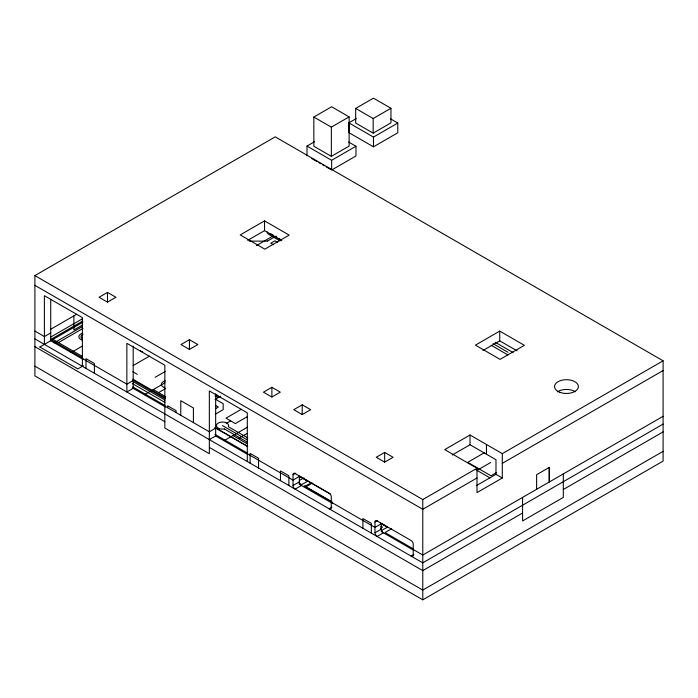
<?xml version="1.0" encoding="UTF-8"?>
<svg xmlns="http://www.w3.org/2000/svg" width="698" height="698" viewBox="0 0 698 698"><rect width="100%" height="100%" fill="white"/><g stroke="black" fill="none" stroke-linecap="round" stroke-linejoin="round"><path stroke-width="1.05" d="M215.665 436.494L215.665 393.724M536.614 489.298L536.622 474.701L549.265 467.416L549.265 481.995L422.779 555.023L413.225 549.5M228.586 425.719L228.351 426.679L247.799 437.908M380.497 528.526L382.6 527.016L380.427 526.72M34.9 275.605L275.221 136.86L663.1 360.805L663.1 461.09L422.779 599.835L34.9 375.899L34.9 275.605L422.779 499.55L477.004 468.245L477.004 492.587L502.298 477.982L502.298 453.639L663.1 360.805M313.847 117.028L331.62 106.768L349.122 116.88L349.122 146.091L331.349 156.352L313.847 146.24L313.847 117.028L331.349 127.141L349.122 116.88M355.675 108.426L373.447 98.165L390.95 108.269L390.95 122.874L373.177 133.135L355.675 123.031L355.675 108.426L373.177 118.529L390.95 108.269M307.007 155.811L307.007 146.074L314.493 141.755M390.496 118.826L397.79 123.04L397.79 132.777L373.465 146.824L348.834 132.603L348.834 122.865L356.32 118.547M331.637 160.296L355.963 146.248L355.963 155.986L331.637 170.033L331.637 160.296L307.007 146.074M348.834 122.865L373.465 137.087L397.79 123.04M107.492 292.392L99.064 297.261L107.492 302.129L115.929 297.261L107.492 292.392L107.492 302.129M50.369 329.447L76.684 314.257M50.727 332.911L44.402 336.567L34.9 331.079M50.369 337.265L82.355 318.803M82.73 321.019L50.675 339.525L82.774 358.057M39.865 347.002L82.949 322.127M82.277 325.137L73.892 329.98L73.892 315.871M264.533 220.891L240.208 234.929L264.839 249.151L289.164 235.104L264.533 220.891L264.533 230.628L281.87 240.627M54.13 342.884L82.355 326.585M58.789 342.386L82.957 328.444M247.694 240.348L264.533 230.628M71.065 352.577L82.355 346.06M256.402 245.583L273.337 235.802M267.718 240.915L275.719 236.29M274.462 237.207L276.164 236.229M133.109 365.586L149.547 356.093M189.42 339.69L180.983 344.559L189.42 349.428L197.848 344.559L189.42 339.69L189.42 349.428M133.187 380.523L126.862 384.17L82.373 358.484M155.148 377.286L165.19 371.493M144.39 394.702L164.937 382.844M158.935 392.407L165.487 388.629M215.001 399.448L220.638 396.194M215.673 408.618L218.378 407.056L215.621 405.468M215.272 414.219L223.186 409.647L223.186 403.68L215.717 399.361M271.88 387.303L263.443 392.171L271.88 397.031L280.308 392.171L271.88 387.303L271.88 397.04M241.473 409.211L225.96 418.172L235.322 423.581L247.197 416.732M215.665 428.144L209.339 431.792L164.833 406.096M226.292 423.389L230.645 420.877M209.339 439.609L215.665 435.962M224.049 440.7L247.406 427.22M238.603 438.405L247.022 433.545M302.217 404.814L293.779 409.682L302.217 414.551L310.645 409.682L302.217 404.814L302.217 414.551M499.742 331.096L475.417 345.144L500.047 359.365L524.373 345.318L499.742 331.096L499.742 340.833L517.078 350.841M482.903 350.553L499.742 340.833M247.31 453.717L293.029 480.111L299.355 476.464L299.355 481.838A2.984 1.719 60 0 0 301.466 485.494L295.141 489.141A2.984 1.719 60 0 1 293.029 485.494L293.029 474.727L295.743 473.165M299.704 480.259L302.234 478.802A5.715 3.298 0 0 1 304.084 478.086M293.029 485.494L299.355 481.838M310.313 483.47L306.125 485.59L304.171 485.887L331.759 501.81M312.442 483.06L305.846 486.864L332.161 502.054M384.677 452.417L376.239 457.286L384.677 462.155L393.105 457.286L384.677 452.417L384.677 462.155M331.882 507.228L329.168 508.79A2.984 1.719 60 0 0 331.28 507.577L331.28 496.863A2.984 1.719 60 0 0 329.168 493.216L294.696 473.314A2.984 1.719 60 0 0 293.029 474.727M502.298 453.639L470.016 435.002L444.722 449.608L477.004 468.245M452.217 455.017L470.016 444.739L495.981 459.72L495.981 474.326L476.306 485.686M484.674 452.548L467.721 462.338L490.982 475.766L496.636 472.502M331.28 502.194L374.974 527.418L381.3 523.77L381.3 529.154A2.984 1.719 60 0 0 383.403 532.801L377.077 536.457A2.984 1.719 60 0 1 374.974 532.801L374.974 522.034L377.688 520.472M490.65 462.53L478.165 469.737L476.088 469.737M374.974 532.801L381.3 529.154M381.239 530.698L387.346 527.173L381.012 523.517M477.004 477.982L422.779 509.287L34.9 285.342M502.298 463.376L663.1 370.542M391.604 528.761L385.008 532.565L413.207 548.846M413.827 554.535L411.113 556.105A2.984 1.719 60 0 0 413.225 554.884L413.225 544.17A2.984 1.719 60 0 0 411.113 540.522L376.641 520.621A2.984 1.719 60 0 0 374.974 522.034M663.1 416.305L549.265 482.021L549.265 467.416M663.1 424.087L422.779 562.841L34.9 338.896M522.575 513.013L422.779 570.624L209.339 447.401M563.303 489.499L663.1 431.879M663.1 451.353L422.779 590.098L34.9 366.162M83.411 365.7L77.827 368.91L39.882 347.019M224.39 428.965L222.112 429.096A6.099 3.516 0 0 1 216.406 425.492A6.099 3.516 0 0 1 222.435 422.063A6.099 3.516 0 0 1 228.586 425.414L228.586 425.579M249.221 241.124L267.683 241.124M348.668 142.043L355.963 146.248M311.57 158.446L317.04 161.604M318.864 162.66L320.687 163.716M322.52 164.772L324.343 165.819M326.167 166.874L330.73 169.509M495.231 342.264L513.109 352.586M493.032 343.652L507.987 352.289M491.165 345.257L507.908 354.933M270.702 233.778L273.346 235.305M275.108 236.325L276.879 237.346M278.642 238.358L280.404 239.379M277.682 242.415L274.916 240.819L270.789 243.201L273.555 244.797M495.981 474.326L502.298 477.982M476.036 469.824L490.057 477.921M216.79 395.042L217.924 395.696M82.469 340.432L80.759 339.446A6.605 3.813 0 0 1 82.722 333.269M164.981 388.071L163.219 387.05A6.605 3.813 0 0 1 165.365 380.829M132.917 371.807L137.323 374.346M222.496 425.579L247.528 440.028M224.407 428.965L247.048 442.035M153.316 389.536L165.531 396.595M232.975 435.535L247.075 443.675M132.917 379.18L165.426 397.947M133.048 380.174L165.138 398.706M215.176 427.586L247.275 446.118M299.189 476.097L330.346 494.079M380.375 522.968L385.095 525.69M214.958 427.647L247.799 446.607M299.538 476.472L307.678 481.175L301.571 484.709L298.857 483.138M133.379 381.806L165.112 400.129M132.515 383.673L164.972 402.414M52.969 339.42L82.582 356.521M132.821 386.954L164.92 405.486M214.958 434.374L247.066 452.906M50.378 340.528L83.141 359.444M132.402 387.887L165.4 406.934M215.368 435.788L247.424 454.293M299.276 484.229L332.274 503.284M381.3 531.588L413.757 550.329M34.9 346.688L164.833 421.697M563.303 473.916L563.303 497.421L522.575 520.935L522.575 497.421M486.462 444.495L486.462 454.232M470.016 435.002L470.016 444.739M422.779 499.55L422.779 599.835M373.465 137.087L373.465 146.824M373.177 118.529L373.177 133.135M371.345 533.141L371.345 523.404L362.916 518.535L362.916 528.273M331.349 127.141L331.349 156.352M288.885 485.538L288.885 475.8L280.456 470.932L280.456 480.669M258.548 468.018L258.548 458.281L250.12 453.412L250.12 463.149M247.31 461.535L247.31 412.85L209.339 390.924L209.339 453.717L164.833 428.022L164.833 365.229L126.862 343.303L126.862 391.988L133.187 388.341L133.187 346.103M193.407 422.595L193.407 407.99L180.765 400.687L180.765 415.293M176.088 412.597L176.088 410.677L167.66 405.808L167.66 407.728M94.405 373.256L94.405 363.518L85.976 358.65L85.976 368.387M82.373 366.302L82.373 317.616L44.402 295.699L44.402 344.384M50.727 299.573L50.727 340.729M557.353 391.875A11.927 6.884 0 0 1 575.379 391.744M82.268 338.574A4.476 2.583 0 0 1 83.053 334.56M142.645 351.836A13.498 7.791 0 0 1 139.844 350.597M267.255 231.954A6.605 3.813 0 0 0 269.192 234.65L278.895 240.252A6.605 3.813 0 0 0 280.264 240.862M220.114 396.953A4.319 2.495 0 0 1 215.036 395.923M559.901 392.328A11.927 6.884 0 0 0 578.363 386.98A11.927 6.884 0 0 0 561.113 380.419A11.927 6.884 0 0 0 559.901 392.328"/></g></svg>
